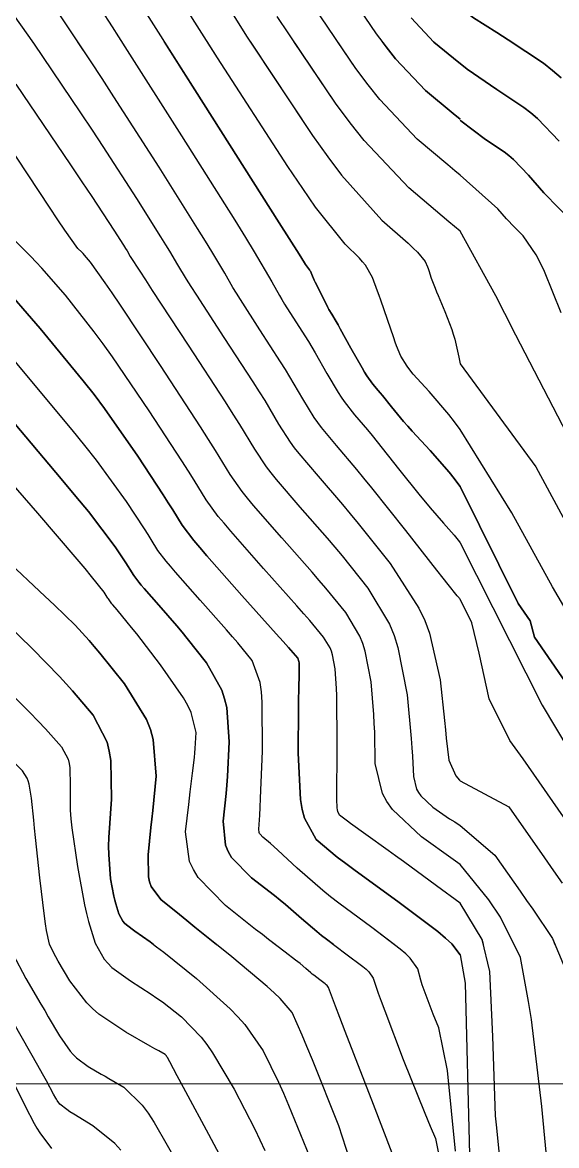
# Model space of a CAD drawing. Header units: metres. Extents: x 837117 to 838477, y 1189012 to 1191015.
# Drawn here: x 837975.8 to 838005.3, y 1189210.5 to 1189272.6 of the extents above; entities that cross this region are included whole.
import ezdxf

# ---------------------------------------------------------------- set-up
doc = ezdxf.new("R2010")
doc.units = ezdxf.units.M
doc.header["$LTSCALE"] = 0.3
doc.layers.add('COORD', color=7, linetype='Continuous', lineweight=20)
doc.layers.add('COTAS 10', color=1, linetype='Continuous')
doc.layers.add('COTAS INT', color=252, linetype='Continuous')

msp = doc.modelspace()

# ---------------------------------------------------------------- linework, layer by layer
at = {"layer": 'COORD'}
msp.add_line((837476.514, 1189213.872), (838476.514, 1189213.872), dxfattribs=at)
at = {"layer": 'COTAS 10'}
for points, elevation in [([(838005.738, 1189240.325), (838005.109, 1189241.389), (838002.856, 1189245.486), (838000, 1189250.098), (837999.998, 1189250.101), (837999.679, 1189250.53), (837999.365, 1189250.935), (837998.28, 1189252.201), (837997.401, 1189253.177), (837997.217, 1189253.401), (837997.059, 1189253.603), (837996.704, 1189254.166), (837996.477, 1189254.738), (837996.4, 1189254.948), (837996.317, 1189255.179), (837995.967, 1189256.197), (837995.602, 1189257.26), (837995.51, 1189257.519), (837995.422, 1189257.763), (837995.135, 1189258.517), (837994.745, 1189259.198), (837994.592, 1189259.396), (837994.419, 1189259.597), (837993.631, 1189260.359), (837991.988, 1189262.421), (837991.276, 1189263.443), (837990.453, 1189264.66), (837986.551, 1189270.683), (837982.824, 1189276.576)], 1830), ([(837997.278, 1189272.893), (837998.545, 1189271.553), (837999.921, 1189270.434), (838000, 1189270.373), (837999.921, 1189270.434), (837998.545, 1189271.553), (837998.511, 1189271.589)], 1840), ([(838005.738, 1189240.325), (838005.109, 1189241.389), (838002.856, 1189245.486), (838000, 1189250.098), (837999.998, 1189250.101), (837999.679, 1189250.53), (837999.365, 1189250.935), (837998.28, 1189252.201), (837997.401, 1189253.177), (837997.217, 1189253.401), (837997.059, 1189253.603), (837996.704, 1189254.166), (837996.477, 1189254.738), (837996.4, 1189254.948), (837996.317, 1189255.179), (837995.967, 1189256.197), (837995.602, 1189257.26), (837995.51, 1189257.519), (837995.422, 1189257.763), (837995.135, 1189258.517), (837994.745, 1189259.198), (837994.592, 1189259.396), (837994.419, 1189259.597), (837993.631, 1189260.359), (837991.988, 1189262.421), (837991.276, 1189263.443), (837990.453, 1189264.66), (837986.551, 1189270.683), (837985.978, 1189271.589)], 1830), ([(838005.474, 1189266.064), (838004.271, 1189267.316), (838003.904, 1189267.633), (838003.524, 1189267.936), (838002.029, 1189268.925), (838000.388, 1189270.048), (838000, 1189270.367), (838000.388, 1189270.048), (838002.029, 1189268.925), (838003.524, 1189267.936), (838003.904, 1189267.633), (838004.271, 1189267.316), (838005.474, 1189266.064)], 1840), ([(837975.392, 1189269.219), (837978.42, 1189264.756), (837979.054, 1189263.816), (837979.598, 1189263.006), (837980.824, 1189261.148), (837981.354, 1189260.305), (837981.461, 1189260.134), (837981.55, 1189259.989), (837981.726, 1189259.691), (837982.254, 1189258.864), (837982.565, 1189258.385), (837982.948, 1189257.798), (837984.925, 1189254.78), (837986.977, 1189251.629), (837987.406, 1189250.959), (837987.774, 1189250.378), (837988.605, 1189249.009), (837989.257, 1189248.034), (837989.514, 1189247.701), (837989.803, 1189247.341), (837991.124, 1189245.81), (837992.636, 1189244.082), (837993.046, 1189243.597), (837993.452, 1189243.109), (837994.89, 1189241.326), (837996.083, 1189239.323), (837996.334, 1189238.697), (837996.552, 1189238.041), (837997.056, 1189235.413), (837997.283, 1189232.998), (837997.326, 1189232.475), (837997.361, 1189232.017), (837997.415, 1189230.889), (837997.578, 1189230.194), (837997.681, 1189230.008), (837997.81, 1189229.826), (837998.485, 1189229.19), (837999.411, 1189228.554), (837999.698, 1189228.371), (837999.998, 1189228.185), (838000, 1189228.184), (838001.915, 1189226.538), (838003.317, 1189224.539), (838003.671, 1189224.028), (838004.01, 1189223.536), (838005.11, 1189221.915), (838006.009, 1189219.759)], 1820), ([(837975.392, 1189269.219), (837978.42, 1189264.756), (837979.054, 1189263.816), (837979.598, 1189263.006), (837980.824, 1189261.148), (837981.354, 1189260.305), (837981.461, 1189260.134), (837981.55, 1189259.989), (837981.726, 1189259.691), (837982.254, 1189258.864), (837982.565, 1189258.385), (837982.948, 1189257.798), (837984.925, 1189254.78), (837986.977, 1189251.629), (837987.406, 1189250.959), (837987.774, 1189250.378), (837988.605, 1189249.009), (837989.257, 1189248.034), (837989.514, 1189247.701), (837989.803, 1189247.341), (837991.124, 1189245.81), (837992.636, 1189244.082), (837993.046, 1189243.597), (837993.452, 1189243.109), (837994.89, 1189241.326), (837996.083, 1189239.323), (837996.334, 1189238.697), (837996.552, 1189238.041), (837997.056, 1189235.413), (837997.283, 1189232.998), (837997.326, 1189232.475), (837997.361, 1189232.017), (837997.415, 1189230.889), (837997.578, 1189230.194), (837997.681, 1189230.008), (837997.81, 1189229.826), (837998.485, 1189229.19), (837999.411, 1189228.554), (837999.698, 1189228.371), (837999.998, 1189228.185), (838000, 1189228.184), (838001.915, 1189226.538), (838003.317, 1189224.539), (838003.671, 1189224.028), (838004.01, 1189223.536), (838005.11, 1189221.915), (838005.246, 1189221.589)], 1820), ([(837992.976, 1189221.589), (837992.586, 1189221.877), (837992.314, 1189222.091), (837992.054, 1189222.301), (837991.214, 1189223.032), (837990.324, 1189223.808), (837990.033, 1189224.047), (837989.722, 1189224.296), (837988.435, 1189225.283), (837987.335, 1189226.405), (837987.141, 1189226.74), (837986.995, 1189227.085), (837986.869, 1189228.42), (837987.036, 1189229.945), (837987.074, 1189230.411), (837987.11, 1189230.896), (837987.212, 1189232.805), (837987.066, 1189234.714), (837986.946, 1189235.199), (837986.791, 1189235.665), (837985.942, 1189237.191), (837984.884, 1189238.534), (837984.597, 1189238.884), (837984.313, 1189239.226), (837983.309, 1189240.384), (837982.496, 1189241.303), (837982.333, 1189241.493), (837982.196, 1189241.656), (837981.924, 1189242.014), (837981.707, 1189242.368), (837981.605, 1189242.527), (837981.485, 1189242.714), (837980.9, 1189243.612), (837979.408, 1189245.556), (837978.717, 1189246.402), (837977.904, 1189247.381), (837973.967, 1189252.03)], 1810), ([(837973.967, 1189252.03), (837977.904, 1189247.381), (837978.717, 1189246.402), (837979.408, 1189245.556), (837980.9, 1189243.612), (837981.485, 1189242.714), (837981.605, 1189242.527), (837981.707, 1189242.368), (837981.924, 1189242.014), (837982.196, 1189241.656), (837982.333, 1189241.493), (837982.496, 1189241.303), (837983.309, 1189240.384), (837984.313, 1189239.226), (837984.597, 1189238.884), (837984.884, 1189238.534), (837985.942, 1189237.191), (837986.791, 1189235.665), (837986.946, 1189235.199), (837987.066, 1189234.714), (837987.212, 1189232.805), (837987.11, 1189230.896), (837987.074, 1189230.411), (837987.036, 1189229.945), (837986.869, 1189228.42), (837986.995, 1189227.085), (837987.141, 1189226.74), (837987.335, 1189226.405), (837988.435, 1189225.283), (837989.722, 1189224.296), (837990.033, 1189224.047), (837990.324, 1189223.808), (837991.214, 1189223.032), (837992.054, 1189222.301), (837992.314, 1189222.091), (837992.586, 1189221.877), (837993.665, 1189221.078), (837994.602, 1189220.37), (837994.783, 1189220.215), (837994.931, 1189220.076), (837995.182, 1189219.723), (837995.456, 1189218.887), (837995.617, 1189218.445), (837995.815, 1189217.911), (837996.841, 1189215.224), (837998.03, 1189212.242), (837998.332, 1189211.523), (837998.622, 1189210.851), (837998.957, 1189209.198)], 1810), ([(837987.387, 1189208.607), (837986.082, 1189211.065), (837984.804, 1189213.433), (837984.548, 1189213.909), (837984.333, 1189214.307), (837983.911, 1189215.097), (837983.783, 1189215.329), (837983.755, 1189215.375), (837983.73, 1189215.414), (837983.664, 1189215.491), (837983.302, 1189215.697), (837983.089, 1189215.817), (837982.828, 1189215.965), (837981.48, 1189216.729), (837979.991, 1189217.738), (837979.641, 1189218.041), (837979.319, 1189218.355), (837978.379, 1189219.572), (837977.74, 1189220.666), (837977.608, 1189220.902), (837977.495, 1189221.108), (837977.246, 1189221.612), (837977.091, 1189222.366), (837977.037, 1189222.731), (837976.979, 1189223.162), (837976.727, 1189225.283), (837976.482, 1189227.517), (837976.428, 1189228.02), (837976.38, 1189228.473), (837976.256, 1189229.693), (837976.128, 1189230.468), (837976.077, 1189230.642), (837976.021, 1189230.797), (837975.763, 1189231.206), (837974.873, 1189232.086)], 1800), ([(837977.258, 1189221.589), (837977.246, 1189221.612), (837977.091, 1189222.366), (837977.037, 1189222.731), (837976.979, 1189223.162), (837976.727, 1189225.283), (837976.482, 1189227.517), (837976.428, 1189228.02), (837976.38, 1189228.473), (837976.256, 1189229.693), (837976.128, 1189230.468), (837976.077, 1189230.642), (837976.021, 1189230.797), (837975.763, 1189231.206), (837974.873, 1189232.086)], 1800)]:
    msp.add_lwpolyline(points, dxfattribs=dict(at, elevation=elevation))
at = {"layer": 'COTAS INT'}
for points, elevation in [([(837984.91, 1189277.094), (837988.203, 1189271.827), (837991.816, 1189266.379), (837992.659, 1189265.208), (837993.433, 1189264.183), (837995.66, 1189261.698), (837997.112, 1189260.416), (837997.398, 1189260.148), (837997.633, 1189259.92), (837998.066, 1189259.41), (837998.18, 1189259.111), (837998.215, 1189259.014), (837998.252, 1189258.911), (837998.397, 1189258.488), (837998.606, 1189257.923), (837998.683, 1189257.73), (837998.768, 1189257.521), (837999.145, 1189256.636), (837999.527, 1189255.648), (837999.614, 1189255.374), (837999.695, 1189255.101), (837999.92, 1189254.114), (838000, 1189253.747), (838004.188, 1189248.043), (838007.194, 1189242.455)], 1832), ([(837973.783, 1189275.131), (837976.366, 1189271.498), (837978.972, 1189267.634), (837979.609, 1189266.676), (837980.21, 1189265.767), (837982.071, 1189262.889), (837983.406, 1189260.768), (837983.674, 1189260.337), (837983.898, 1189259.973), (837984.34, 1189259.224), (837984.83, 1189258.42), (837985.083, 1189258.022), (837985.388, 1189257.548), (837986.917, 1189255.205), (837988.514, 1189252.743), (837988.862, 1189252.194), (837989.17, 1189251.702), (837989.941, 1189250.408), (837990.584, 1189249.405), (837990.811, 1189249.097), (837991.059, 1189248.777), (837992.132, 1189247.512), (837993.481, 1189245.951), (837993.902, 1189245.443), (837994.345, 1189244.903), (837996.118, 1189242.682), (837997.705, 1189240.215), (837998.03, 1189239.52), (837998.306, 1189238.82), (837998.889, 1189236.25), (837999.122, 1189233.984), (837999.176, 1189233.475), (837999.227, 1189233.018), (837999.374, 1189231.799), (837999.762, 1189230.926), (837999.964, 1189230.687), (838000, 1189230.652), (838002.695, 1189229.202), (838004.668, 1189226.388), (838005.166, 1189225.669), (838005.643, 1189224.977)], 1822), ([(837993.156, 1189275.258), (837995.344, 1189272.019), (837995.891, 1189271.29), (837996.412, 1189270.633), (837998.082, 1189268.867), (837999.612, 1189267.596), (838000, 1189267.288), (837999.612, 1189267.596), (837998.082, 1189268.867), (837996.412, 1189270.633), (837995.891, 1189271.29), (837995.667, 1189271.589)], 1838), ([(837981.854, 1189274.351), (837985.304, 1189268.915), (837989.966, 1189261.553), (837991.072, 1189259.808), (837991.374, 1189259.339), (837991.436, 1189259.246), (837991.489, 1189259.168), (837991.602, 1189259.02), (837991.661, 1189258.942), (837991.679, 1189258.908), (837991.699, 1189258.868), (837991.78, 1189258.683), (837991.916, 1189258.378), (837991.97, 1189258.262), (837992.032, 1189258.134), (837992.316, 1189257.559), (837992.606, 1189256.992), (837992.672, 1189256.868), (837992.731, 1189256.758), (837992.892, 1189256.483), (837993.126, 1189256.084), (837993.232, 1189255.897), (837993.356, 1189255.677), (837993.949, 1189254.604), (837994.566, 1189253.515), (837994.704, 1189253.285), (837994.828, 1189253.085), (837995.159, 1189252.619), (837995.462, 1189252.263), (837995.569, 1189252.133), (837995.686, 1189251.989), (837996.191, 1189251.353), (837996.865, 1189250.54), (837997.088, 1189250.284), (837997.328, 1189250.015), (837998.327, 1189248.933), (837999.382, 1189247.735), (837999.657, 1189247.394), (837999.924, 1189247.048), (838000, 1189246.94), (838003.214, 1189240.478), (838003.874, 1189239.517), (838004.115, 1189238.611), (838006.56, 1189235.035)], 1828), ([(838006.02, 1189228.237), (838003.475, 1189231.865), (838002.753, 1189232.881), (838001.592, 1189235.192), (838001.052, 1189237.715), (838000.632, 1189239.397), (838000, 1189240.702), (837999.992, 1189240.713), (837999.965, 1189240.748), (837999.938, 1189240.782), (837999.831, 1189240.903), (837999.326, 1189241.527), (837999.047, 1189241.879), (837998.708, 1189242.308), (837996.981, 1189244.504), (837995.102, 1189246.869), (837994.667, 1189247.406), (837994.27, 1189247.891), (837993.141, 1189249.214), (837992.316, 1189250.213), (837992.109, 1189250.493), (837991.911, 1189250.775), (837991.277, 1189251.807), (837990.565, 1189253.027), (837990.319, 1189253.428), (837990.051, 1189253.857), (837988.908, 1189255.631), (837987.829, 1189257.298), (837987.602, 1189257.659), (837987.406, 1189257.976), (837986.955, 1189258.756), (837986.247, 1189259.957), (837985.888, 1189260.54), (837985.458, 1189261.231), (837983.319, 1189264.629), (837980.821, 1189268.529), (837980.165, 1189269.537), (837979.524, 1189270.513), (837977.34, 1189273.777)], 1824), ([(838005.593, 1189256.569), (838004.665, 1189258.858), (838004.431, 1189259.35), (838004.206, 1189259.782), (838003.478, 1189260.832), (838002.861, 1189261.456), (838002.707, 1189261.619), (838002.56, 1189261.777), (838002.09, 1189262.315), (838000, 1189264.191), (837999.705, 1189264.429), (837999.303, 1189264.758), (837997.619, 1189266.181), (837995.547, 1189268.373), (837994.9, 1189269.188), (837994.221, 1189270.093), (837991.505, 1189274.114)], 1836), ([(837980.076, 1189273.391), (837980.72, 1189272.397), (837981.432, 1189271.291), (837984.567, 1189266.369), (837987.51, 1189261.693), (837988.101, 1189260.742), (837988.595, 1189259.941), (837989.57, 1189258.288), (837989.982, 1189257.532), (837990.12, 1189257.296), (837990.27, 1189257.048), (837990.9, 1189256.057), (837991.589, 1189254.97), (837991.775, 1189254.663), (837991.96, 1189254.352), (837992.613, 1189253.205), (837993.239, 1189252.145), (837993.406, 1189251.889), (837993.572, 1189251.649), (837994.15, 1189250.916), (837994.866, 1189250.077), (837995.118, 1189249.769), (837995.394, 1189249.429), (837996.586, 1189247.928), (837997.786, 1189246.424), (837998.068, 1189246.082), (837998.327, 1189245.771), (837999.079, 1189244.918), (837999.66, 1189244.259), (837999.811, 1189244.071), (837999.958, 1189243.88), (838000, 1189243.82), (838004.535, 1189234.831), (838007.442, 1189229.984)], 1826), ([(838005.591, 1189269.578), (838005.111, 1189269.992), (838004.613, 1189270.39), (838002.656, 1189271.683), (838002.034, 1189272.08), (838000.734, 1189272.907), (838000.258, 1189273.26), (838000, 1189273.465), (838000.258, 1189273.26), (838000.734, 1189272.907), (838002.034, 1189272.08), (838002.656, 1189271.683), (838004.613, 1189270.39), (838005.111, 1189269.992), (838005.591, 1189269.578)], 1842), ([(838006.172, 1189249.347), (838003.07, 1189255.334), (838002.462, 1189256.521), (838001.962, 1189257.503), (838000, 1189261.078), (837999.677, 1189261.342), (837999.365, 1189261.605), (837998.994, 1189261.92), (837997.156, 1189263.495), (837994.681, 1189266.113), (837993.909, 1189267.087), (837993.098, 1189268.168), (837989.854, 1189272.97)], 1834), ([(837976.302, 1189271.589), (837976.366, 1189271.498), (837978.972, 1189267.634), (837979.609, 1189266.676), (837980.21, 1189265.767), (837982.071, 1189262.889), (837983.406, 1189260.768), (837983.674, 1189260.337), (837983.898, 1189259.973), (837984.34, 1189259.224), (837984.83, 1189258.42), (837985.083, 1189258.022), (837985.388, 1189257.548), (837986.917, 1189255.205), (837988.514, 1189252.743), (837988.862, 1189252.194), (837989.17, 1189251.702), (837989.941, 1189250.408), (837990.584, 1189249.405), (837990.811, 1189249.097), (837991.059, 1189248.777), (837992.132, 1189247.512), (837993.481, 1189245.951), (837993.902, 1189245.443), (837994.345, 1189244.903), (837996.118, 1189242.682), (837997.705, 1189240.215), (837998.03, 1189239.52), (837998.306, 1189238.82), (837998.889, 1189236.25), (837999.122, 1189233.984), (837999.176, 1189233.475), (837999.227, 1189233.018), (837999.374, 1189231.799), (837999.762, 1189230.926), (837999.964, 1189230.687), (838000, 1189230.652), (838002.695, 1189229.202), (838004.668, 1189226.388), (838005.166, 1189225.669), (838005.643, 1189224.977)], 1822), ([(838006.02, 1189228.237), (838003.475, 1189231.865), (838002.753, 1189232.881), (838001.592, 1189235.192), (838001.052, 1189237.715), (838000.632, 1189239.397), (838000, 1189240.702), (837999.992, 1189240.713), (837999.965, 1189240.748), (837999.938, 1189240.782), (837999.831, 1189240.903), (837999.326, 1189241.527), (837999.047, 1189241.879), (837998.708, 1189242.308), (837996.981, 1189244.504), (837995.102, 1189246.869), (837994.667, 1189247.406), (837994.27, 1189247.891), (837993.141, 1189249.214), (837992.316, 1189250.213), (837992.109, 1189250.493), (837991.911, 1189250.775), (837991.277, 1189251.807), (837990.565, 1189253.027), (837990.319, 1189253.428), (837990.051, 1189253.857), (837988.908, 1189255.631), (837987.829, 1189257.298), (837987.602, 1189257.659), (837987.406, 1189257.976), (837986.955, 1189258.756), (837986.247, 1189259.957), (837985.888, 1189260.54), (837985.458, 1189261.231), (837983.319, 1189264.629), (837980.821, 1189268.529), (837980.165, 1189269.537), (837979.524, 1189270.513), (837978.804, 1189271.589)], 1824), ([(837981.24, 1189271.589), (837981.432, 1189271.291), (837984.567, 1189266.369), (837987.51, 1189261.693), (837988.101, 1189260.742), (837988.595, 1189259.941), (837989.57, 1189258.288), (837989.982, 1189257.532), (837990.12, 1189257.296), (837990.27, 1189257.048), (837990.9, 1189256.057), (837991.589, 1189254.97), (837991.775, 1189254.663), (837991.96, 1189254.352), (837992.613, 1189253.205), (837993.239, 1189252.145), (837993.406, 1189251.889), (837993.572, 1189251.649), (837994.15, 1189250.916), (837994.866, 1189250.077), (837995.118, 1189249.769), (837995.394, 1189249.429), (837996.586, 1189247.928), (837997.786, 1189246.424), (837998.068, 1189246.082), (837998.327, 1189245.771), (837999.079, 1189244.918), (837999.66, 1189244.259), (837999.811, 1189244.071), (837999.958, 1189243.88), (838000, 1189243.82), (838004.535, 1189234.831), (838007.442, 1189229.984)], 1826), ([(838006.56, 1189235.035), (838004.115, 1189238.611), (838003.874, 1189239.517), (838003.214, 1189240.478), (838000, 1189246.94), (837999.924, 1189247.048), (837999.657, 1189247.394), (837999.382, 1189247.735), (837998.327, 1189248.933), (837997.328, 1189250.015), (837997.088, 1189250.284), (837996.865, 1189250.54), (837996.191, 1189251.353), (837995.686, 1189251.989), (837995.569, 1189252.133), (837995.462, 1189252.263), (837995.159, 1189252.619), (837994.828, 1189253.085), (837994.704, 1189253.285), (837994.566, 1189253.515), (837993.949, 1189254.604), (837993.356, 1189255.677), (837993.232, 1189255.897), (837993.126, 1189256.084), (837992.892, 1189256.483), (837992.731, 1189256.758), (837992.672, 1189256.868), (837992.606, 1189256.992), (837992.316, 1189257.559), (837992.032, 1189258.134), (837991.97, 1189258.262), (837991.916, 1189258.378), (837991.78, 1189258.683), (837991.699, 1189258.868), (837991.679, 1189258.908), (837991.661, 1189258.942), (837991.602, 1189259.02), (837991.489, 1189259.168), (837991.436, 1189259.246), (837991.374, 1189259.339), (837991.072, 1189259.808), (837989.966, 1189261.553), (837985.304, 1189268.915), (837983.607, 1189271.589)], 1828), ([(837988.361, 1189271.589), (837991.816, 1189266.379), (837992.659, 1189265.208), (837993.433, 1189264.183), (837995.66, 1189261.698), (837997.112, 1189260.416), (837997.398, 1189260.148), (837997.633, 1189259.92), (837998.066, 1189259.41), (837998.18, 1189259.111), (837998.215, 1189259.014), (837998.252, 1189258.911), (837998.397, 1189258.488), (837998.606, 1189257.923), (837998.683, 1189257.73), (837998.768, 1189257.521), (837999.145, 1189256.636), (837999.527, 1189255.648), (837999.614, 1189255.374), (837999.695, 1189255.101), (837999.92, 1189254.114), (838000, 1189253.747), (838004.188, 1189248.043), (838007.194, 1189242.455)], 1832), ([(838006.172, 1189249.347), (838003.07, 1189255.334), (838002.462, 1189256.521), (838001.962, 1189257.503), (838000, 1189261.078), (837999.677, 1189261.342), (837999.365, 1189261.605), (837998.994, 1189261.92), (837997.156, 1189263.495), (837994.681, 1189266.113), (837993.909, 1189267.087), (837993.098, 1189268.168), (837990.787, 1189271.589)], 1834), ([(838005.593, 1189256.569), (838004.665, 1189258.858), (838004.431, 1189259.35), (838004.206, 1189259.782), (838003.478, 1189260.832), (838002.861, 1189261.456), (838002.707, 1189261.619), (838002.56, 1189261.777), (838002.09, 1189262.315), (838000, 1189264.191), (837999.705, 1189264.429), (837999.303, 1189264.758), (837997.619, 1189266.181), (837995.547, 1189268.373), (837994.9, 1189269.188), (837994.221, 1189270.093), (837993.211, 1189271.589)], 1836), ([(838006.294, 1189261.505), (838005.178, 1189262.634), (838004.899, 1189262.929), (838004.633, 1189263.216), (838003.782, 1189264.19), (838002.951, 1189265.055), (838002.697, 1189265.273), (838002.434, 1189265.483), (838001.402, 1189266.166), (838000.041, 1189267.19), (838000, 1189267.227), (838000.041, 1189267.19), (838001.402, 1189266.166), (838002.434, 1189265.483), (838002.697, 1189265.273), (838002.951, 1189265.055), (838003.782, 1189264.19), (838004.633, 1189263.216), (838004.899, 1189262.929), (838005.178, 1189262.634), (838006.294, 1189261.505)], 1838), ([(838004.999, 1189207.568), (838004.512, 1189212.618), (838003.939, 1189217.442), (838003.778, 1189218.438), (838003.344, 1189220.863), (838002.231, 1189223.099), (838001.58, 1189224.06), (838000, 1189226.017), (837999.613, 1189226.286), (837997.854, 1189227.551), (837996.241, 1189229.07), (837995.933, 1189229.506), (837995.686, 1189229.95), (837995.297, 1189231.609), (837995.264, 1189233.34), (837995.242, 1189233.828), (837995.215, 1189234.32), (837995.068, 1189236.131), (837994.741, 1189237.837), (837994.6, 1189238.263), (837994.436, 1189238.669), (837993.662, 1189239.969), (837992.56, 1189241.315), (837992.189, 1189241.75), (837991.791, 1189242.213), (837990.115, 1189244.107), (837988.547, 1189245.904), (837988.216, 1189246.305), (837987.93, 1189246.664), (837987.268, 1189247.61), (837986.45, 1189248.944), (837986.065, 1189249.548), (837985.611, 1189250.253), (837983.398, 1189253.646), (837981.186, 1189256.991), (837980.731, 1189257.667), (837980.346, 1189258.234), (837979.527, 1189259.376), (837979.194, 1189259.755), (837979.115, 1189259.841), (837979.042, 1189259.919), (837978.825, 1189260.133), (837978.108, 1189261.139), (837977.719, 1189261.716), (837977.248, 1189262.423), (837974.862, 1189266.054)], 1818), ([(838002.983, 1189221.589), (838002.231, 1189223.099), (838001.58, 1189224.06), (838000, 1189226.017), (837999.613, 1189226.286), (837997.854, 1189227.551), (837996.241, 1189229.07), (837995.933, 1189229.506), (837995.686, 1189229.95), (837995.297, 1189231.609), (837995.264, 1189233.34), (837995.242, 1189233.828), (837995.215, 1189234.32), (837995.068, 1189236.131), (837994.741, 1189237.837), (837994.6, 1189238.263), (837994.436, 1189238.669), (837993.662, 1189239.969), (837992.56, 1189241.315), (837992.189, 1189241.75), (837991.791, 1189242.213), (837990.115, 1189244.107), (837988.547, 1189245.904), (837988.216, 1189246.305), (837987.93, 1189246.664), (837987.268, 1189247.61), (837986.45, 1189248.944), (837986.065, 1189249.548), (837985.611, 1189250.253), (837983.398, 1189253.646), (837981.186, 1189256.991), (837980.731, 1189257.667), (837980.346, 1189258.234), (837979.527, 1189259.376), (837979.194, 1189259.755), (837979.115, 1189259.841), (837979.042, 1189259.919), (837978.825, 1189260.133), (837978.108, 1189261.139), (837977.719, 1189261.716), (837977.248, 1189262.423), (837974.862, 1189266.054)], 1818), ([(838002.573, 1189205.819), (838002.026, 1189211.434), (838001.957, 1189212.094), (838001.812, 1189216.501), (838001.635, 1189220.097), (838001.222, 1189221.865), (838000, 1189223.879), (837998.684, 1189224.84), (837996.849, 1189226.182), (837996.41, 1189226.501), (837996.001, 1189226.797), (837994.775, 1189227.678), (837993.923, 1189228.288), (837993.75, 1189228.413), (837993.605, 1189228.52), (837993.31, 1189228.75), (837993.217, 1189228.953), (837993.2, 1189229.042), (837993.186, 1189229.146), (837993.167, 1189229.641), (837993.172, 1189230.527), (837993.174, 1189230.878), (837993.175, 1189231.273), (837993.18, 1189233.083), (837993.168, 1189234.942), (837993.159, 1189235.369), (837993.147, 1189235.758), (837993.08, 1189236.849), (837992.93, 1189237.633), (837992.865, 1189237.829), (837992.79, 1189238.016), (837992.434, 1189238.613), (837991.667, 1189239.521), (837991.333, 1189239.904), (837990.946, 1189240.343), (837989.106, 1189242.405), (837987.291, 1189244.468), (837986.918, 1189244.909), (837986.602, 1189245.294), (837985.932, 1189246.211), (837985.265, 1189247.3), (837984.95, 1189247.793), (837984.58, 1189248.368), (837982.774, 1189251.137), (837980.741, 1189254.133), (837980.228, 1189254.851), (837979.736, 1189255.521), (837978.137, 1189257.539), (837976.825, 1189259.034), (837976.514, 1189259.373), (837976.225, 1189259.681), (837975.369, 1189260.524)], 1816), ([(838001.287, 1189221.589), (838001.222, 1189221.865), (838000, 1189223.879), (837998.684, 1189224.84), (837996.849, 1189226.182), (837996.41, 1189226.501), (837996.001, 1189226.797), (837994.775, 1189227.678), (837993.923, 1189228.288), (837993.75, 1189228.413), (837993.605, 1189228.52), (837993.31, 1189228.75), (837993.217, 1189228.953), (837993.2, 1189229.042), (837993.186, 1189229.146), (837993.167, 1189229.641), (837993.172, 1189230.527), (837993.174, 1189230.878), (837993.175, 1189231.273), (837993.18, 1189233.083), (837993.168, 1189234.942), (837993.159, 1189235.369), (837993.147, 1189235.758), (837993.08, 1189236.849), (837992.93, 1189237.633), (837992.865, 1189237.829), (837992.79, 1189238.016), (837992.434, 1189238.613), (837991.667, 1189239.521), (837991.333, 1189239.904), (837990.946, 1189240.343), (837989.106, 1189242.405), (837987.291, 1189244.468), (837986.918, 1189244.909), (837986.602, 1189245.294), (837985.932, 1189246.211), (837985.265, 1189247.3), (837984.95, 1189247.793), (837984.58, 1189248.368), (837982.774, 1189251.137), (837980.741, 1189254.133), (837980.228, 1189254.851), (837979.736, 1189255.521), (837978.137, 1189257.539), (837976.825, 1189259.034), (837976.514, 1189259.373), (837976.225, 1189259.681), (837975.369, 1189260.524)], 1816), ([(837974.456, 1189258.313), (837976.747, 1189255.703), (837979.125, 1189252.808), (837979.724, 1189252.035), (837980.297, 1189251.274), (837982.149, 1189248.629), (837983.548, 1189246.484), (837983.835, 1189246.038), (837984.079, 1189245.656), (837984.596, 1189244.812), (837985.246, 1189243.957), (837985.572, 1189243.567), (837985.963, 1189243.112), (837987.904, 1189240.918), (837989.815, 1189238.788), (837990.186, 1189238.373), (837990.488, 1189238.034), (837991.01, 1189237.441), (837991.066, 1189237.262), (837991.075, 1189237.184), (837991.081, 1189237.093), (837991.08, 1189236.66), (837991.058, 1189235.66), (837991.052, 1189235.211), (837991.046, 1189234.688), (837991.023, 1189232.177), (837991.16, 1189229.621), (837991.255, 1189229.069), (837991.374, 1189228.585), (837992.013, 1189227.4), (837993.193, 1189226.421), (837993.655, 1189226.067), (837994.174, 1189225.676), (837996.535, 1189223.965), (837998.753, 1189222.305), (837999.181, 1189221.946), (837999.529, 1189221.631), (838000, 1189221.013), (837999.529, 1189221.631), (837999.181, 1189221.946), (837998.753, 1189222.305), (837996.535, 1189223.965), (837994.174, 1189225.676), (837993.655, 1189226.067), (837993.193, 1189226.421), (837992.013, 1189227.4), (837991.374, 1189228.585), (837991.255, 1189229.069), (837991.16, 1189229.621), (837991.023, 1189232.177), (837991.046, 1189234.688), (837991.052, 1189235.211), (837991.058, 1189235.66), (837991.08, 1189236.66), (837991.081, 1189237.093), (837991.075, 1189237.184), (837991.066, 1189237.262), (837991.01, 1189237.441), (837990.488, 1189238.034), (837990.186, 1189238.373), (837989.815, 1189238.788), (837987.904, 1189240.918), (837985.963, 1189243.112), (837985.572, 1189243.567), (837985.246, 1189243.957), (837984.596, 1189244.812), (837984.079, 1189245.656), (837983.835, 1189246.038), (837983.548, 1189246.484), (837982.149, 1189248.629), (837980.297, 1189251.274), (837979.724, 1189252.035), (837979.125, 1189252.808), (837976.747, 1189255.703), (837974.456, 1189258.313)], 1814), ([(837999.73, 1189210.143), (837999.301, 1189214.612), (837998.815, 1189216.971), (837998.495, 1189217.724), (837997.999, 1189219.062), (837997.9, 1189219.352), (837997.817, 1189219.607), (837997.656, 1189220.238), (837997.233, 1189220.834), (837996.984, 1189221.067), (837996.678, 1189221.329), (837995.1, 1189222.521), (837993.281, 1189223.868), (837992.823, 1189224.228), (837992.386, 1189224.582), (837990.971, 1189225.814), (837989.898, 1189226.803), (837989.676, 1189227.005), (837989.487, 1189227.175), (837989.075, 1189227.529), (837988.919, 1189227.688), (837988.891, 1189227.736), (837988.871, 1189227.785), (837988.853, 1189227.974), (837988.899, 1189228.757), (837988.919, 1189229.18), (837988.941, 1189229.693), (837989.049, 1189232.293), (837989.038, 1189235), (837988.986, 1189235.581), (837988.914, 1189236.09), (837988.476, 1189237.316), (837987.686, 1189238.284), (837987.391, 1189238.629), (837987.064, 1189239.007), (837985.607, 1189240.651), (837984.23, 1189242.207), (837983.953, 1189242.53), (837983.721, 1189242.806), (837983.26, 1189243.413), (837982.893, 1189244.012), (837982.72, 1189244.282), (837982.517, 1189244.599), (837981.524, 1189246.121), (837979.852, 1189248.415), (837979.22, 1189249.218), (837978.515, 1189250.095), (837975.357, 1189253.867)], 1812), ([(837996.334, 1189221.589), (837995.1, 1189222.521), (837993.281, 1189223.868), (837992.823, 1189224.228), (837992.386, 1189224.582), (837990.971, 1189225.814), (837989.898, 1189226.803), (837989.676, 1189227.005), (837989.487, 1189227.175), (837989.075, 1189227.529), (837988.919, 1189227.688), (837988.891, 1189227.736), (837988.871, 1189227.785), (837988.853, 1189227.974), (837988.899, 1189228.757), (837988.919, 1189229.18), (837988.941, 1189229.693), (837989.049, 1189232.293), (837989.038, 1189235), (837988.986, 1189235.581), (837988.914, 1189236.09), (837988.476, 1189237.316), (837987.686, 1189238.284), (837987.391, 1189238.629), (837987.064, 1189239.007), (837985.607, 1189240.651), (837984.23, 1189242.207), (837983.953, 1189242.53), (837983.721, 1189242.806), (837983.26, 1189243.413), (837982.893, 1189244.012), (837982.72, 1189244.282), (837982.517, 1189244.599), (837981.524, 1189246.121), (837979.852, 1189248.415), (837979.22, 1189249.218), (837978.515, 1189250.095), (837975.357, 1189253.867)], 1812), ([(837996.75, 1189208.679), (837995.187, 1189212.723), (837993.632, 1189216.761), (837993.334, 1189217.538), (837993.094, 1189218.167), (837992.708, 1189219.207), (837992.629, 1189219.319), (837992.582, 1189219.362), (837992.525, 1189219.411), (837992.23, 1189219.634), (837991.89, 1189219.886), (837991.804, 1189219.953), (837991.723, 1189220.019), (837991.458, 1189220.25), (837991.134, 1189220.527), (837991.015, 1189220.623), (837990.882, 1189220.727), (837990.298, 1189221.171), (837989.386, 1189221.869), (837989.047, 1189222.133), (837988.67, 1189222.427), (837986.999, 1189223.746), (837985.495, 1189225.294), (837985.224, 1189225.733), (837985.016, 1189226.177), (837984.792, 1189227.818), (837984.965, 1189229.333), (837985.008, 1189229.698), (837985.05, 1189230.039), (837985.181, 1189231.072), (837985.282, 1189231.951), (837985.304, 1189232.194), (837985.324, 1189232.438), (837985.375, 1189233.318), (837985.095, 1189234.429), (837984.906, 1189234.817), (837984.668, 1189235.241), (837983.408, 1189237.066), (837982.082, 1189238.783), (837981.803, 1189239.14), (837981.562, 1189239.445), (837981.011, 1189240.117), (837980.763, 1189240.398), (837980.713, 1189240.456), (837980.671, 1189240.506), (837980.588, 1189240.616), (837980.522, 1189240.723), (837980.491, 1189240.772), (837980.454, 1189240.829), (837980.275, 1189241.104), (837979.583, 1189241.973), (837979.223, 1189242.406), (837978.79, 1189242.921), (837976.617, 1189245.474), (837973.883, 1189248.589)], 1808), ([(837989.752, 1189221.589), (837989.386, 1189221.869), (837989.047, 1189222.133), (837988.67, 1189222.427), (837986.999, 1189223.746), (837985.495, 1189225.294), (837985.224, 1189225.733), (837985.016, 1189226.177), (837984.792, 1189227.818), (837984.965, 1189229.333), (837985.008, 1189229.698), (837985.05, 1189230.039), (837985.181, 1189231.072), (837985.282, 1189231.951), (837985.304, 1189232.194), (837985.324, 1189232.438), (837985.375, 1189233.318), (837985.095, 1189234.429), (837984.906, 1189234.817), (837984.668, 1189235.241), (837983.408, 1189237.066), (837982.082, 1189238.783), (837981.803, 1189239.14), (837981.562, 1189239.445), (837981.011, 1189240.117), (837980.763, 1189240.398), (837980.713, 1189240.456), (837980.671, 1189240.506), (837980.588, 1189240.616), (837980.522, 1189240.723), (837980.491, 1189240.772), (837980.454, 1189240.829), (837980.275, 1189241.104), (837979.583, 1189241.973), (837979.223, 1189242.406), (837978.79, 1189242.921), (837976.617, 1189245.474), (837973.883, 1189248.589)], 1808), ([(837994.493, 1189207.776), (837993.273, 1189211.555), (837991.812, 1189215.208), (837991.511, 1189215.947), (837991.254, 1189216.568), (837990.7, 1189217.825), (837990.026, 1189218.592), (837989.695, 1189218.904), (837989.3, 1189219.259), (837987.349, 1189220.899), (837985.311, 1189222.554), (837984.861, 1189222.919), (837984.46, 1189223.242), (837983.425, 1189224.072), (837982.883, 1189224.796), (837982.793, 1189225.053), (837982.728, 1189225.335), (837982.713, 1189226.556), (837982.875, 1189228.065), (837982.922, 1189228.527), (837982.971, 1189229.009), (837983.155, 1189230.913), (837983.002, 1189232.932), (837982.839, 1189233.487), (837982.623, 1189234.04), (837981.406, 1189236.021), (837980.038, 1189237.717), (837979.727, 1189238.09), (837979.447, 1189238.421), (837978.678, 1189239.268), (837977.525, 1189240.374), (837977.001, 1189240.869), (837976.389, 1189241.445), (837973.44, 1189244.208)], 1806), ([(837973.44, 1189244.208), (837976.389, 1189241.445), (837977.001, 1189240.869), (837977.525, 1189240.374), (837978.678, 1189239.268), (837979.447, 1189238.421), (837979.727, 1189238.09), (837980.038, 1189237.717), (837981.406, 1189236.021), (837982.623, 1189234.04), (837982.839, 1189233.487), (837983.002, 1189232.932), (837983.155, 1189230.913), (837982.971, 1189229.009), (837982.922, 1189228.527), (837982.875, 1189228.065), (837982.713, 1189226.556), (837982.728, 1189225.335), (837982.793, 1189225.053), (837982.883, 1189224.796), (837983.425, 1189224.072), (837984.46, 1189223.242), (837984.861, 1189222.919), (837985.311, 1189222.554), (837986.5, 1189221.589)], 1806), ([(837974.086, 1189240.126), (837976.318, 1189237.961), (837977.806, 1189236.425), (837978.178, 1189236.022), (837978.532, 1189235.627), (837979.664, 1189234.282), (837980.44, 1189232.787), (837980.568, 1189232.299), (837980.66, 1189231.779), (837980.681, 1189229.631), (837980.54, 1189227.521), (837980.53, 1189227.024), (837980.532, 1189226.565), (837980.641, 1189225.222), (837980.825, 1189224.258), (837980.874, 1189224.038), (837980.922, 1189223.838), (837981.088, 1189223.284), (837981.323, 1189222.881), (837981.414, 1189222.776), (837981.517, 1189222.674), (837981.983, 1189222.331), (837982.836, 1189221.73), (837983.183, 1189221.466), (837983.577, 1189221.159), (837985.402, 1189219.697), (837987.268, 1189218.027), (837987.689, 1189217.589), (837988.068, 1189217.161), (837989.088, 1189215.705), (837989.939, 1189213.964), (837990.21, 1189213.356), (837990.497, 1189212.695), (837991.661, 1189209.854)], 1804), ([(837983.022, 1189221.589), (837982.836, 1189221.73), (837981.983, 1189222.331), (837981.517, 1189222.674), (837981.414, 1189222.776), (837981.323, 1189222.881), (837981.088, 1189223.284), (837980.922, 1189223.838), (837980.874, 1189224.038), (837980.825, 1189224.258), (837980.641, 1189225.222), (837980.532, 1189226.565), (837980.53, 1189227.024), (837980.54, 1189227.521), (837980.681, 1189229.631), (837980.66, 1189231.779), (837980.568, 1189232.299), (837980.44, 1189232.787), (837979.664, 1189234.282), (837978.532, 1189235.627), (837978.178, 1189236.022), (837977.806, 1189236.425), (837976.318, 1189237.961), (837974.086, 1189240.126)], 1804), ([(837973.957, 1189236.654), (837976.166, 1189234.429), (837976.629, 1189233.953), (837977.026, 1189233.537), (837977.923, 1189232.542), (837978.285, 1189231.845), (837978.345, 1189231.617), (837978.388, 1189231.374), (837978.398, 1189230.372), (837978.396, 1189229.017), (837978.432, 1189228.552), (837978.483, 1189228.048), (837978.797, 1189225.902), (837979.201, 1189223.791), (837979.308, 1189223.309), (837979.413, 1189222.87), (837979.777, 1189221.657), (837980.29, 1189220.774), (837980.49, 1189220.545), (837980.715, 1189220.322), (837981.736, 1189219.57), (837982.891, 1189218.834), (837983.201, 1189218.621), (837983.506, 1189218.404), (837984.573, 1189217.585), (837985.651, 1189216.458), (837985.962, 1189216.046), (837986.28, 1189215.59), (837987.477, 1189213.585), (837988.623, 1189211.359), (837988.909, 1189210.766), (837989.181, 1189210.182)], 1802), ([(837973.957, 1189236.654), (837976.166, 1189234.429), (837976.629, 1189233.953), (837977.026, 1189233.537), (837977.923, 1189232.542), (837978.285, 1189231.845), (837978.345, 1189231.617), (837978.388, 1189231.374), (837978.398, 1189230.372), (837978.396, 1189229.017), (837978.432, 1189228.552), (837978.483, 1189228.048), (837978.797, 1189225.902), (837979.201, 1189223.791), (837979.308, 1189223.309), (837979.413, 1189222.87), (837979.777, 1189221.657), (837979.817, 1189221.589)], 1802), ([(837975.222, 1189221.062), (837975.952, 1189219.706), (837976.784, 1189218.278), (837976.991, 1189217.924), (837977.188, 1189217.588), (837977.816, 1189216.524), (837978.402, 1189215.688), (837978.572, 1189215.495), (837978.746, 1189215.319), (837979.403, 1189214.824), (837980.12, 1189214.415), (837980.331, 1189214.293), (837980.549, 1189214.168), (837981.38, 1189213.684), (837982.384, 1189212.692), (837982.71, 1189212.245), (837983.057, 1189211.725), (837984.483, 1189209.225)], 1798), ([(838000, 1189221.013), (838000.28, 1189219.449), (838000.516, 1189209.957), (838000.987, 1189201.527), (838001.282, 1189198.874), (838001.447, 1189197.349), (838003.005, 1189192.737), (838004.664, 1189187.743), (838005.026, 1189186.605), (838005.346, 1189185.574)], 1814), ([(837981.196, 1189210.195), (837980.87, 1189210.562), (837979.647, 1189211.555), (837978.603, 1189212.186), (837978.389, 1189212.324), (837978.209, 1189212.445), (837977.829, 1189212.75), (837977.675, 1189212.956), (837977.637, 1189213.015), (837977.6, 1189213.076), (837977.483, 1189213.302), (837977.085, 1189214.041), (837976.871, 1189214.425), (837976.613, 1189214.887), (837975.305, 1189217.202)], 1796), ([(837975.319, 1189213.835), (837975.912, 1189212.63), (837976.407, 1189211.674), (837976.562, 1189211.419), (837976.724, 1189211.168), (837977.374, 1189210.297)], 1794)]:
    msp.add_lwpolyline(points, dxfattribs=dict(at, elevation=elevation))

doc.saveas('drawing.dxf')
